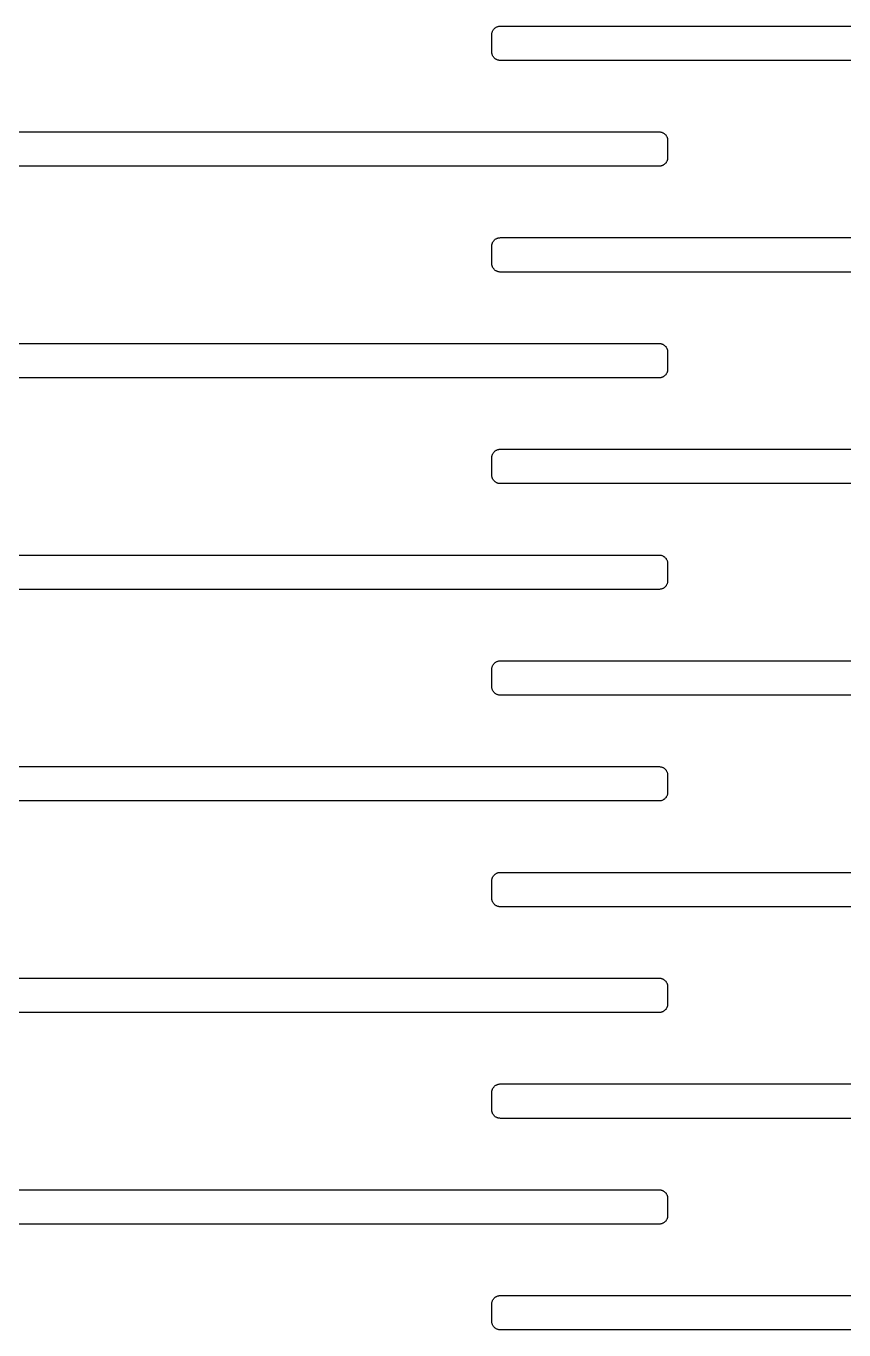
# Model space of a CAD drawing. Header units: metres. Extents: x -218 to 218, y -218 to 218.
# Drawn here: x 113.07 to 143.99, y 4.68 to 53.98 of the extents above; entities that cross this region are included whole.
import ezdxf

# ---------------------------------------------------------------- set-up
doc = ezdxf.new("R2010")
doc.units = ezdxf.units.M

msp = doc.modelspace()

# ---------------------------------------------------------------- linework, layer by layer
for p, q in [((130.688, 53.7336), (130.694, 53.7532)), ((130.694, 53.7532), (130.701, 53.7724)), ((130.701, 53.7724), (130.709, 53.7912)), ((130.709, 53.7912), (130.718, 53.8094)), ((130.718, 53.8094), (130.728, 53.8269)), ((130.728, 53.8269), (130.74, 53.8438)), ((130.74, 53.8438), (130.752, 53.86)), ((130.752, 53.86), (130.766, 53.8753)), ((130.766, 53.8753), (130.78, 53.8897)), ((130.78, 53.8897), (130.796, 53.9032)), ((130.796, 53.9032), (130.812, 53.9157)), ((130.812, 53.9157), (130.829, 53.9272)), ((130.829, 53.9272), (130.846, 53.9376)), ((130.846, 53.9376), (130.864, 53.9469)), ((130.864, 53.9469), (130.883, 53.955)), ((130.883, 53.955), (130.902, 53.9619)), ((130.902, 53.9619), (130.922, 53.9676)), ((130.922, 53.9676), (130.942, 53.972)), ((130.942, 53.972), (130.962, 53.9752)), ((130.962, 53.9752), (130.982, 53.9772)), ((130.982, 53.9772), (131.003, 53.9778)), ((131.003, 53.9778), (146.55, 53.9778)), ((130.678, 53.6732), (130.68, 53.6935)), ((130.678, 53.6528), (130.678, 53.6732)), ((130.678, 53.0028), (130.678, 53.6528)), ((130.68, 53.6935), (130.684, 53.7137)), ((130.684, 53.7137), (130.688, 53.7336)), ((130.678, 52.9824), (130.678, 53.0028)), ((130.68, 52.9621), (130.678, 52.9824)), ((130.684, 52.9419), (130.68, 52.9621)), ((130.688, 52.922), (130.684, 52.9419)), ((130.694, 52.9024), (130.688, 52.922)), ((130.701, 52.8831), (130.694, 52.9024)), ((130.709, 52.8644), (130.701, 52.8831)), ((130.718, 52.8462), (130.709, 52.8644)), ((130.728, 52.8286), (130.718, 52.8462)), ((130.74, 52.8118), (130.728, 52.8286)), ((130.752, 52.7956), (130.74, 52.8118)), ((130.766, 52.7803), (130.752, 52.7956)), ((130.78, 52.7659), (130.766, 52.7803)), ((130.796, 52.7524), (130.78, 52.7659)), ((130.812, 52.7399), (130.796, 52.7524)), ((130.829, 52.7284), (130.812, 52.7399)), ((130.846, 52.718), (130.829, 52.7284)), ((130.864, 52.7087), (130.846, 52.718)), ((130.883, 52.7006), (130.864, 52.7087)), ((130.902, 52.6937), (130.883, 52.7006)), ((130.922, 52.688), (130.902, 52.6937)), ((130.942, 52.6835), (130.922, 52.688)), ((130.962, 52.6804), (130.942, 52.6835)), ((130.982, 52.6784), (130.962, 52.6804)), ((131.003, 52.6778), (130.982, 52.6784)), ((147.018, 52.6778), (131.003, 52.6778)), ((106.003, 49.9778), (137.003, 49.9778)), ((137.003, 49.9778), (137.023, 49.9772)), ((137.023, 49.9772), (137.044, 49.9752)), ((137.044, 49.9752), (137.064, 49.972)), ((137.064, 49.972), (137.084, 49.9676)), ((137.084, 49.9676), (137.103, 49.9619)), ((137.103, 49.9619), (137.122, 49.955)), ((137.122, 49.955), (137.141, 49.9469)), ((137.141, 49.9469), (137.159, 49.9376)), ((137.159, 49.9376), (137.177, 49.9272)), ((137.177, 49.9272), (137.194, 49.9157)), ((137.194, 49.9157), (137.21, 49.9032)), ((137.21, 49.9032), (137.225, 49.8897)), ((137.225, 49.8897), (137.24, 49.8753)), ((137.24, 49.8753), (137.253, 49.86)), ((137.253, 49.86), (137.266, 49.8438)), ((137.266, 49.8438), (137.277, 49.8269)), ((137.277, 49.8269), (137.288, 49.8094)), ((137.288, 49.8094), (137.297, 49.7912)), ((137.297, 49.7912), (137.305, 49.7724)), ((137.305, 49.7724), (137.312, 49.7532)), ((137.312, 49.7532), (137.318, 49.7336)), ((137.318, 49.7336), (137.322, 49.7137)), ((137.322, 49.7137), (137.325, 49.6935)), ((137.325, 49.6935), (137.327, 49.6732)), ((137.327, 49.6732), (137.328, 49.6528)), ((137.328, 49.6528), (137.328, 49.0028)), ((137.266, 48.8118), (137.253, 48.7956)), ((137.277, 48.8286), (137.266, 48.8118)), ((137.288, 48.8462), (137.277, 48.8286)), ((137.297, 48.8644), (137.288, 48.8462)), ((137.305, 48.8831), (137.297, 48.8644)), ((137.312, 48.9024), (137.305, 48.8831)), ((137.318, 48.922), (137.312, 48.9024)), ((137.322, 48.9419), (137.318, 48.922)), ((137.325, 48.9621), (137.322, 48.9419)), ((137.327, 48.9824), (137.325, 48.9621)), ((137.328, 49.0028), (137.327, 48.9824)), ((137.003, 48.6778), (106.003, 48.6778)), ((137.023, 48.6784), (137.003, 48.6778)), ((137.044, 48.6804), (137.023, 48.6784)), ((137.064, 48.6835), (137.044, 48.6804)), ((137.084, 48.688), (137.064, 48.6835)), ((137.103, 48.6937), (137.084, 48.688)), ((137.122, 48.7006), (137.103, 48.6937)), ((137.141, 48.7087), (137.122, 48.7006)), ((137.159, 48.718), (137.141, 48.7087)), ((137.177, 48.7284), (137.159, 48.718)), ((137.194, 48.7399), (137.177, 48.7284)), ((137.21, 48.7524), (137.194, 48.7399)), ((137.225, 48.7659), (137.21, 48.7524)), ((137.24, 48.7803), (137.225, 48.7659)), ((137.253, 48.7956), (137.24, 48.7803)), ((130.74, 45.8438), (130.752, 45.86)), ((130.752, 45.86), (130.766, 45.8753)), ((130.766, 45.8753), (130.78, 45.8897)), ((130.78, 45.8897), (130.796, 45.9032)), ((130.796, 45.9032), (130.812, 45.9157)), ((130.812, 45.9157), (130.829, 45.9272)), ((130.829, 45.9272), (130.846, 45.9376)), ((130.846, 45.9376), (130.864, 45.9469)), ((130.864, 45.9469), (130.883, 45.955)), ((130.883, 45.955), (130.902, 45.9619)), ((130.902, 45.9619), (130.922, 45.9676)), ((130.922, 45.9676), (130.942, 45.972)), ((130.942, 45.972), (130.962, 45.9752)), ((130.962, 45.9752), (130.982, 45.9772)), ((130.982, 45.9772), (131.003, 45.9778)), ((131.003, 45.9778), (149.27, 45.9778)), ((130.678, 45.6732), (130.68, 45.6935)), ((130.678, 45.6528), (130.678, 45.6732)), ((130.678, 45.0028), (130.678, 45.6528)), ((130.68, 45.6935), (130.684, 45.7137)), ((130.684, 45.7137), (130.688, 45.7336)), ((130.688, 45.7336), (130.694, 45.7532)), ((130.694, 45.7532), (130.701, 45.7724)), ((130.701, 45.7724), (130.709, 45.7912)), ((130.709, 45.7912), (130.718, 45.8094)), ((130.718, 45.8094), (130.728, 45.8269)), ((130.728, 45.8269), (130.74, 45.8438)), ((130.678, 44.9824), (130.678, 45.0028)), ((130.68, 44.9621), (130.678, 44.9824)), ((130.684, 44.9419), (130.68, 44.9621)), ((130.688, 44.922), (130.684, 44.9419)), ((130.694, 44.9024), (130.688, 44.922)), ((130.701, 44.8831), (130.694, 44.9024)), ((130.709, 44.8644), (130.701, 44.8831)), ((130.718, 44.8462), (130.709, 44.8644)), ((130.728, 44.8286), (130.718, 44.8462)), ((130.74, 44.8118), (130.728, 44.8286)), ((130.752, 44.7956), (130.74, 44.8118)), ((130.766, 44.7803), (130.752, 44.7956)), ((130.78, 44.7659), (130.766, 44.7803)), ((130.796, 44.7524), (130.78, 44.7659)), ((130.812, 44.7399), (130.796, 44.7524)), ((130.829, 44.7284), (130.812, 44.7399)), ((130.846, 44.718), (130.829, 44.7284)), ((130.864, 44.7087), (130.846, 44.718)), ((130.883, 44.7006), (130.864, 44.7087)), ((130.902, 44.6937), (130.883, 44.7006)), ((130.922, 44.688), (130.902, 44.6937)), ((130.942, 44.6835), (130.922, 44.688)), ((130.962, 44.6804), (130.942, 44.6835)), ((130.982, 44.6784), (130.962, 44.6804)), ((131.003, 44.6778), (130.982, 44.6784)), ((149.648, 44.6778), (131.003, 44.6778)), ((106.003, 41.9778), (137.003, 41.9778)), ((137.003, 41.9778), (137.023, 41.9772)), ((137.023, 41.9772), (137.044, 41.9752)), ((137.044, 41.9752), (137.064, 41.972)), ((137.064, 41.972), (137.084, 41.9676)), ((137.084, 41.9676), (137.103, 41.9619)), ((137.103, 41.9619), (137.122, 41.955)), ((137.122, 41.955), (137.141, 41.9469)), ((137.141, 41.9469), (137.159, 41.9376)), ((137.159, 41.9376), (137.177, 41.9272)), ((137.177, 41.9272), (137.194, 41.9157)), ((137.194, 41.9157), (137.21, 41.9032)), ((137.21, 41.9032), (137.225, 41.8897)), ((137.225, 41.8897), (137.24, 41.8753)), ((137.24, 41.8753), (137.253, 41.86)), ((137.253, 41.86), (137.266, 41.8438)), ((137.266, 41.8438), (137.277, 41.8269)), ((137.277, 41.8269), (137.288, 41.8094)), ((137.288, 41.8094), (137.297, 41.7912)), ((137.297, 41.7912), (137.305, 41.7724)), ((137.305, 41.7724), (137.312, 41.7532)), ((137.312, 41.7532), (137.318, 41.7336)), ((137.318, 41.7336), (137.322, 41.7137)), ((137.322, 41.7137), (137.325, 41.6935)), ((137.325, 41.6935), (137.327, 41.6732)), ((137.327, 41.6732), (137.328, 41.6528)), ((137.328, 41.6528), (137.328, 41.0028)), ((137.318, 40.922), (137.312, 40.9024)), ((137.322, 40.9419), (137.318, 40.922)), ((137.325, 40.9621), (137.322, 40.9419)), ((137.327, 40.9824), (137.325, 40.9621)), ((137.328, 41.0028), (137.327, 40.9824)), ((137.003, 40.6778), (106.003, 40.6778)), ((137.023, 40.6784), (137.003, 40.6778)), ((137.044, 40.6804), (137.023, 40.6784)), ((137.064, 40.6835), (137.044, 40.6804)), ((137.084, 40.688), (137.064, 40.6835)), ((137.103, 40.6937), (137.084, 40.688)), ((137.122, 40.7006), (137.103, 40.6937)), ((137.141, 40.7087), (137.122, 40.7006)), ((137.159, 40.718), (137.141, 40.7087)), ((137.177, 40.7284), (137.159, 40.718)), ((137.194, 40.7399), (137.177, 40.7284)), ((137.21, 40.7524), (137.194, 40.7399)), ((137.225, 40.7659), (137.21, 40.7524)), ((137.24, 40.7803), (137.225, 40.7659)), ((137.253, 40.7956), (137.24, 40.7803)), ((137.266, 40.8118), (137.253, 40.7956)), ((137.277, 40.8286), (137.266, 40.8118)), ((137.288, 40.8462), (137.277, 40.8286)), ((137.297, 40.8644), (137.288, 40.8462)), ((137.305, 40.8831), (137.297, 40.8644)), ((137.312, 40.9024), (137.305, 40.8831)), ((130.883, 37.955), (130.902, 37.9619)), ((130.902, 37.9619), (130.922, 37.9676)), ((130.922, 37.9676), (130.942, 37.972)), ((130.942, 37.972), (130.962, 37.9752)), ((130.962, 37.9752), (130.982, 37.9772)), ((130.982, 37.9772), (131.003, 37.9778)), ((131.003, 37.9778), (151.536, 37.9778)), ((130.678, 37.6732), (130.68, 37.6935)), ((130.678, 37.6528), (130.678, 37.6732)), ((130.678, 37.0028), (130.678, 37.6528)), ((130.68, 37.6935), (130.684, 37.7137)), ((130.684, 37.7137), (130.688, 37.7336)), ((130.688, 37.7336), (130.694, 37.7532)), ((130.694, 37.7532), (130.701, 37.7724)), ((130.701, 37.7724), (130.709, 37.7912)), ((130.709, 37.7912), (130.718, 37.8094)), ((130.718, 37.8094), (130.728, 37.8269)), ((130.728, 37.8269), (130.74, 37.8438)), ((130.74, 37.8438), (130.752, 37.86)), ((130.752, 37.86), (130.766, 37.8753)), ((130.766, 37.8753), (130.78, 37.8897)), ((130.78, 37.8897), (130.796, 37.9032)), ((130.796, 37.9032), (130.812, 37.9157)), ((130.812, 37.9157), (130.829, 37.9272)), ((130.829, 37.9272), (130.846, 37.9376)), ((130.846, 37.9376), (130.864, 37.9469)), ((130.864, 37.9469), (130.883, 37.955)), ((130.678, 36.9824), (130.678, 37.0028)), ((130.68, 36.9621), (130.678, 36.9824)), ((130.684, 36.9419), (130.68, 36.9621)), ((130.688, 36.922), (130.684, 36.9419)), ((130.694, 36.9024), (130.688, 36.922)), ((130.701, 36.8831), (130.694, 36.9024)), ((130.709, 36.8644), (130.701, 36.8831)), ((130.718, 36.8462), (130.709, 36.8644)), ((130.728, 36.8286), (130.718, 36.8462)), ((130.74, 36.8118), (130.728, 36.8286)), ((130.752, 36.7956), (130.74, 36.8118)), ((130.766, 36.7803), (130.752, 36.7956)), ((130.78, 36.7659), (130.766, 36.7803)), ((130.796, 36.7524), (130.78, 36.7659)), ((130.812, 36.7399), (130.796, 36.7524)), ((130.829, 36.7284), (130.812, 36.7399)), ((130.846, 36.718), (130.829, 36.7284)), ((130.864, 36.7087), (130.846, 36.718)), ((130.883, 36.7006), (130.864, 36.7087)), ((130.902, 36.6937), (130.883, 36.7006)), ((130.922, 36.688), (130.902, 36.6937)), ((130.942, 36.6835), (130.922, 36.688)), ((130.962, 36.6804), (130.942, 36.6835)), ((130.982, 36.6784), (130.962, 36.6804)), ((131.003, 36.6778), (130.982, 36.6784)), ((151.826, 36.6778), (131.003, 36.6778)), ((106.003, 33.9778), (137.003, 33.9778)), ((137.003, 33.9778), (137.023, 33.9772)), ((137.023, 33.9772), (137.044, 33.9752)), ((137.044, 33.9752), (137.064, 33.972)), ((137.064, 33.972), (137.084, 33.9676)), ((137.084, 33.9676), (137.103, 33.9619)), ((137.103, 33.9619), (137.122, 33.955)), ((137.122, 33.955), (137.141, 33.9469)), ((137.141, 33.9469), (137.159, 33.9376)), ((137.159, 33.9376), (137.177, 33.9272)), ((137.177, 33.9272), (137.194, 33.9157)), ((137.194, 33.9157), (137.21, 33.9032)), ((137.21, 33.9032), (137.225, 33.8897)), ((137.225, 33.8897), (137.24, 33.8753)), ((137.24, 33.8753), (137.253, 33.86)), ((137.253, 33.86), (137.266, 33.8438)), ((137.266, 33.8438), (137.277, 33.8269)), ((137.277, 33.8269), (137.288, 33.8094)), ((137.288, 33.8094), (137.297, 33.7912)), ((137.297, 33.7912), (137.305, 33.7724)), ((137.305, 33.7724), (137.312, 33.7532)), ((137.312, 33.7532), (137.318, 33.7336)), ((137.318, 33.7336), (137.322, 33.7137)), ((137.322, 33.7137), (137.325, 33.6935)), ((137.325, 33.6935), (137.327, 33.6732)), ((137.327, 33.6732), (137.328, 33.6528)), ((137.328, 33.6528), (137.328, 33.0028)), ((137.003, 32.6778), (106.003, 32.6778)), ((137.023, 32.6784), (137.003, 32.6778)), ((137.044, 32.6804), (137.023, 32.6784)), ((137.064, 32.6835), (137.044, 32.6804)), ((137.084, 32.688), (137.064, 32.6835)), ((137.103, 32.6937), (137.084, 32.688)), ((137.122, 32.7006), (137.103, 32.6937)), ((137.141, 32.7087), (137.122, 32.7006)), ((137.159, 32.718), (137.141, 32.7087)), ((137.177, 32.7284), (137.159, 32.718)), ((137.194, 32.7399), (137.177, 32.7284)), ((137.21, 32.7524), (137.194, 32.7399)), ((137.225, 32.7659), (137.21, 32.7524)), ((137.24, 32.7803), (137.225, 32.7659)), ((137.253, 32.7956), (137.24, 32.7803)), ((137.266, 32.8118), (137.253, 32.7956)), ((137.277, 32.8286), (137.266, 32.8118)), ((137.288, 32.8462), (137.277, 32.8286)), ((137.297, 32.8644), (137.288, 32.8462)), ((137.305, 32.8831), (137.297, 32.8644)), ((137.312, 32.9024), (137.305, 32.8831)), ((137.318, 32.922), (137.312, 32.9024)), ((137.322, 32.9419), (137.318, 32.922)), ((137.325, 32.9621), (137.322, 32.9419)), ((137.327, 32.9824), (137.325, 32.9621)), ((137.328, 33.0028), (137.327, 32.9824)), ((130.678, 29.6732), (130.68, 29.6935)), ((130.678, 29.6528), (130.678, 29.6732)), ((130.678, 29.0028), (130.678, 29.6528)), ((130.68, 29.6935), (130.684, 29.7137)), ((130.684, 29.7137), (130.688, 29.7336)), ((130.688, 29.7336), (130.694, 29.7532)), ((130.694, 29.7532), (130.701, 29.7724)), ((130.701, 29.7724), (130.709, 29.7912)), ((130.709, 29.7912), (130.718, 29.8094)), ((130.718, 29.8094), (130.728, 29.8269)), ((130.728, 29.8269), (130.74, 29.8438)), ((130.74, 29.8438), (130.752, 29.86)), ((130.752, 29.86), (130.766, 29.8753)), ((130.766, 29.8753), (130.78, 29.8897)), ((130.78, 29.8897), (130.796, 29.9032)), ((130.796, 29.9032), (130.812, 29.9157)), ((130.812, 29.9157), (130.829, 29.9272)), ((130.829, 29.9272), (130.846, 29.9376)), ((130.846, 29.9376), (130.864, 29.9469)), ((130.864, 29.9469), (130.883, 29.955)), ((130.883, 29.955), (130.902, 29.9619)), ((130.902, 29.9619), (130.922, 29.9676)), ((130.922, 29.9676), (130.942, 29.972)), ((130.942, 29.972), (130.962, 29.9752)), ((130.962, 29.9752), (130.982, 29.9771)), ((130.982, 29.9771), (131.003, 29.9778)), ((131.003, 29.9778), (153.324, 29.9778)), ((130.678, 28.9824), (130.678, 29.0028)), ((130.68, 28.9621), (130.678, 28.9824)), ((130.684, 28.9419), (130.68, 28.9621)), ((130.688, 28.922), (130.684, 28.9419)), ((130.694, 28.9024), (130.688, 28.922)), ((130.701, 28.8831), (130.694, 28.9024)), ((130.709, 28.8644), (130.701, 28.8831)), ((130.718, 28.8462), (130.709, 28.8644)), ((130.728, 28.8286), (130.718, 28.8462)), ((130.74, 28.8118), (130.728, 28.8286)), ((130.752, 28.7956), (130.74, 28.8118)), ((130.766, 28.7803), (130.752, 28.7956)), ((130.78, 28.7659), (130.766, 28.7803)), ((130.796, 28.7524), (130.78, 28.7659)), ((130.812, 28.7399), (130.796, 28.7524)), ((130.829, 28.7284), (130.812, 28.7399)), ((130.846, 28.718), (130.829, 28.7284)), ((130.864, 28.7087), (130.846, 28.718)), ((130.883, 28.7006), (130.864, 28.7087)), ((130.902, 28.6937), (130.883, 28.7006)), ((130.922, 28.688), (130.902, 28.6937)), ((130.942, 28.6835), (130.922, 28.688)), ((130.962, 28.6804), (130.942, 28.6835)), ((130.982, 28.6784), (130.962, 28.6804)), ((131.003, 28.6778), (130.982, 28.6784)), ((153.575, 28.6778), (131.003, 28.6778)), ((106.003, 25.9778), (137.003, 25.9778)), ((137.003, 25.9778), (137.023, 25.9771)), ((137.023, 25.9771), (137.044, 25.9752)), ((137.044, 25.9752), (137.064, 25.972)), ((137.064, 25.972), (137.084, 25.9676)), ((137.084, 25.9676), (137.103, 25.9619)), ((137.103, 25.9619), (137.122, 25.955)), ((137.122, 25.955), (137.141, 25.9469)), ((137.141, 25.9469), (137.159, 25.9376)), ((137.159, 25.9376), (137.177, 25.9272)), ((137.177, 25.9272), (137.194, 25.9157)), ((137.194, 25.9157), (137.21, 25.9032)), ((137.21, 25.9032), (137.225, 25.8897)), ((137.225, 25.8897), (137.24, 25.8753)), ((137.24, 25.8753), (137.253, 25.86)), ((137.253, 25.86), (137.266, 25.8438)), ((137.266, 25.8438), (137.277, 25.8269)), ((137.277, 25.8269), (137.288, 25.8094)), ((137.288, 25.8094), (137.297, 25.7912)), ((137.297, 25.7912), (137.305, 25.7724)), ((137.305, 25.7724), (137.312, 25.7532)), ((137.312, 25.7532), (137.318, 25.7336)), ((137.318, 25.7336), (137.322, 25.7137)), ((137.322, 25.7137), (137.325, 25.6935)), ((137.325, 25.6935), (137.327, 25.6732)), ((137.327, 25.6732), (137.328, 25.6528)), ((137.328, 25.6528), (137.328, 25.0028)), ((137.003, 24.6778), (106.003, 24.6778)), ((137.023, 24.6784), (137.003, 24.6778)), ((137.044, 24.6804), (137.023, 24.6784)), ((137.064, 24.6835), (137.044, 24.6804)), ((137.084, 24.688), (137.064, 24.6835)), ((137.103, 24.6937), (137.084, 24.688)), ((137.122, 24.7006), (137.103, 24.6937)), ((137.141, 24.7087), (137.122, 24.7006)), ((137.159, 24.718), (137.141, 24.7087)), ((137.177, 24.7284), (137.159, 24.718)), ((137.194, 24.7399), (137.177, 24.7284)), ((137.21, 24.7524), (137.194, 24.7399)), ((137.225, 24.7659), (137.21, 24.7524)), ((137.24, 24.7803), (137.225, 24.7659)), ((137.253, 24.7956), (137.24, 24.7803)), ((137.266, 24.8118), (137.253, 24.7956)), ((137.277, 24.8286), (137.266, 24.8118)), ((137.288, 24.8462), (137.277, 24.8286)), ((137.297, 24.8644), (137.288, 24.8462)), ((137.305, 24.8831), (137.297, 24.8644)), ((137.312, 24.9024), (137.305, 24.8831)), ((137.318, 24.922), (137.312, 24.9024)), ((137.322, 24.9419), (137.318, 24.922)), ((137.325, 24.9621), (137.322, 24.9419)), ((137.327, 24.9824), (137.325, 24.9621)), ((137.328, 25.0028), (137.327, 24.9824)), ((130.678, 21.6732), (130.68, 21.6935)), ((130.68, 21.6935), (130.684, 21.7137)), ((130.684, 21.7137), (130.688, 21.7336)), ((130.688, 21.7336), (130.694, 21.7532)), ((130.694, 21.7532), (130.701, 21.7724)), ((130.701, 21.7724), (130.709, 21.7912)), ((130.709, 21.7912), (130.718, 21.8094)), ((130.718, 21.8094), (130.728, 21.8269)), ((130.728, 21.8269), (130.74, 21.8438)), ((130.74, 21.8438), (130.752, 21.86)), ((130.752, 21.86), (130.766, 21.8753)), ((130.766, 21.8753), (130.78, 21.8897)), ((130.78, 21.8897), (130.796, 21.9032)), ((130.796, 21.9032), (130.812, 21.9157)), ((130.812, 21.9157), (130.829, 21.9272)), ((130.829, 21.9272), (130.846, 21.9376)), ((130.846, 21.9376), (130.864, 21.9469)), ((130.864, 21.9469), (130.883, 21.955)), ((130.883, 21.955), (130.902, 21.9619)), ((130.902, 21.9619), (130.922, 21.9676)), ((130.922, 21.9676), (130.942, 21.972)), ((130.942, 21.972), (130.962, 21.9752)), ((130.962, 21.9752), (130.982, 21.9771)), ((130.982, 21.9771), (131.003, 21.9778)), ((131.003, 21.9778), (154.637, 21.9778)), ((130.678, 21.6528), (130.678, 21.6732)), ((130.678, 21.0028), (130.678, 21.6528)), ((130.678, 20.9824), (130.678, 21.0028)), ((130.68, 20.9621), (130.678, 20.9824)), ((130.684, 20.9419), (130.68, 20.9621)), ((130.688, 20.922), (130.684, 20.9419)), ((130.694, 20.9024), (130.688, 20.922)), ((130.701, 20.8831), (130.694, 20.9024)), ((130.709, 20.8644), (130.701, 20.8831)), ((130.718, 20.8462), (130.709, 20.8644)), ((130.728, 20.8286), (130.718, 20.8462)), ((130.74, 20.8118), (130.728, 20.8286)), ((130.752, 20.7956), (130.74, 20.8118)), ((130.766, 20.7803), (130.752, 20.7956)), ((130.78, 20.7659), (130.766, 20.7803)), ((130.796, 20.7524), (130.78, 20.7659)), ((130.812, 20.7399), (130.796, 20.7524)), ((130.829, 20.7284), (130.812, 20.7399)), ((130.846, 20.718), (130.829, 20.7284)), ((130.864, 20.7087), (130.846, 20.718)), ((130.883, 20.7006), (130.864, 20.7087)), ((130.902, 20.6937), (130.883, 20.7006)), ((130.922, 20.688), (130.902, 20.6937)), ((130.942, 20.6835), (130.922, 20.688)), ((130.962, 20.6804), (130.942, 20.6835)), ((130.982, 20.6784), (130.962, 20.6804)), ((131.003, 20.6778), (130.982, 20.6784)), ((154.842, 20.6778), (131.003, 20.6778)), ((106.003, 17.9778), (137.003, 17.9778)), ((137.003, 17.9778), (137.023, 17.9771)), ((137.023, 17.9771), (137.044, 17.9752)), ((137.044, 17.9752), (137.064, 17.972)), ((137.064, 17.972), (137.084, 17.9676)), ((137.084, 17.9676), (137.103, 17.9619)), ((137.103, 17.9619), (137.122, 17.955)), ((137.122, 17.955), (137.141, 17.9469)), ((137.141, 17.9469), (137.159, 17.9376)), ((137.159, 17.9376), (137.177, 17.9272)), ((137.177, 17.9272), (137.194, 17.9157)), ((137.194, 17.9157), (137.21, 17.9032)), ((137.21, 17.9032), (137.225, 17.8897)), ((137.225, 17.8897), (137.24, 17.8753)), ((137.24, 17.8753), (137.253, 17.86)), ((137.253, 17.86), (137.266, 17.8438)), ((137.266, 17.8438), (137.277, 17.8269)), ((137.277, 17.8269), (137.288, 17.8094)), ((137.288, 17.8094), (137.297, 17.7912)), ((137.297, 17.7912), (137.305, 17.7724)), ((137.305, 17.7724), (137.312, 17.7532)), ((137.312, 17.7532), (137.318, 17.7336)), ((137.318, 17.7336), (137.322, 17.7137)), ((137.322, 17.7137), (137.325, 17.6935)), ((137.325, 17.6935), (137.327, 17.6732)), ((137.327, 17.6732), (137.328, 17.6528)), ((137.328, 17.6528), (137.328, 17.0028)), ((137.225, 16.7659), (137.21, 16.7524)), ((137.24, 16.7803), (137.225, 16.7659)), ((137.253, 16.7956), (137.24, 16.7803)), ((137.266, 16.8118), (137.253, 16.7956)), ((137.277, 16.8286), (137.266, 16.8118)), ((137.288, 16.8462), (137.277, 16.8286)), ((137.297, 16.8644), (137.288, 16.8462)), ((137.305, 16.8831), (137.297, 16.8644)), ((137.312, 16.9024), (137.305, 16.8831)), ((137.318, 16.922), (137.312, 16.9024)), ((137.322, 16.9419), (137.318, 16.922)), ((137.325, 16.9621), (137.322, 16.9419)), ((137.327, 16.9824), (137.325, 16.9621)), ((137.328, 17.0028), (137.327, 16.9824)), ((137.003, 16.6778), (106.003, 16.6778)), ((137.023, 16.6784), (137.003, 16.6778)), ((137.044, 16.6804), (137.023, 16.6784)), ((137.064, 16.6835), (137.044, 16.6804)), ((137.084, 16.688), (137.064, 16.6835)), ((137.103, 16.6937), (137.084, 16.688)), ((137.122, 16.7006), (137.103, 16.6937)), ((137.141, 16.7087), (137.122, 16.7006)), ((137.159, 16.718), (137.141, 16.7087)), ((137.177, 16.7284), (137.159, 16.718)), ((137.194, 16.7399), (137.177, 16.7284)), ((137.21, 16.7524), (137.194, 16.7399)), ((130.709, 13.7912), (130.718, 13.8094)), ((130.718, 13.8094), (130.728, 13.8269)), ((130.728, 13.8269), (130.74, 13.8438)), ((130.74, 13.8438), (130.752, 13.86)), ((130.752, 13.86), (130.766, 13.8753)), ((130.766, 13.8753), (130.78, 13.8897)), ((130.78, 13.8897), (130.796, 13.9032)), ((130.796, 13.9032), (130.812, 13.9157)), ((130.812, 13.9157), (130.829, 13.9272)), ((130.829, 13.9272), (130.846, 13.9376)), ((130.846, 13.9376), (130.864, 13.9469)), ((130.864, 13.9469), (130.883, 13.955)), ((130.883, 13.955), (130.902, 13.9619)), ((130.902, 13.9619), (130.922, 13.9676)), ((130.922, 13.9676), (130.942, 13.972)), ((130.942, 13.972), (130.962, 13.9752)), ((130.962, 13.9752), (130.982, 13.9771)), ((130.982, 13.9771), (131.003, 13.9778)), ((131.003, 13.9778), (155.546, 13.9778)), ((130.678, 13.6732), (130.68, 13.6935)), ((130.678, 13.6528), (130.678, 13.6732)), ((130.678, 13.0028), (130.678, 13.6528)), ((130.68, 13.6935), (130.684, 13.7137)), ((130.684, 13.7137), (130.688, 13.7336)), ((130.688, 13.7336), (130.694, 13.7532)), ((130.694, 13.7532), (130.701, 13.7724)), ((130.701, 13.7724), (130.709, 13.7912)), ((130.678, 12.9824), (130.678, 13.0028)), ((130.68, 12.9621), (130.678, 12.9824)), ((130.684, 12.9419), (130.68, 12.9621)), ((130.688, 12.922), (130.684, 12.9419)), ((130.694, 12.9024), (130.688, 12.922)), ((130.701, 12.8831), (130.694, 12.9024)), ((130.709, 12.8644), (130.701, 12.8831)), ((130.718, 12.8462), (130.709, 12.8644)), ((130.728, 12.8286), (130.718, 12.8462)), ((130.74, 12.8118), (130.728, 12.8286)), ((130.752, 12.7956), (130.74, 12.8118)), ((130.766, 12.7803), (130.752, 12.7956)), ((130.78, 12.7659), (130.766, 12.7803)), ((130.796, 12.7524), (130.78, 12.7659)), ((130.812, 12.7399), (130.796, 12.7524)), ((130.829, 12.7284), (130.812, 12.7399)), ((130.846, 12.718), (130.829, 12.7284)), ((130.864, 12.7087), (130.846, 12.718)), ((130.883, 12.7006), (130.864, 12.7087)), ((130.902, 12.6937), (130.883, 12.7006)), ((130.922, 12.688), (130.902, 12.6937)), ((130.942, 12.6835), (130.922, 12.688)), ((130.962, 12.6804), (130.942, 12.6835)), ((130.982, 12.6784), (130.962, 12.6804)), ((131.003, 12.6778), (130.982, 12.6784)), ((155.669, 12.6778), (131.003, 12.6778)), ((106.003, 9.97778), (137.003, 9.97778)), ((137.003, 9.97778), (137.023, 9.97714)), ((137.023, 9.97714), (137.044, 9.97522)), ((137.044, 9.97522), (137.064, 9.97203)), ((137.064, 9.97203), (137.084, 9.96758)), ((137.084, 9.96758), (137.103, 9.96188)), ((137.103, 9.96188), (137.122, 9.95497)), ((137.122, 9.95497), (137.141, 9.94685)), ((137.141, 9.94685), (137.159, 9.93759)), ((137.159, 9.93759), (137.177, 9.9272)), ((137.177, 9.9272), (137.194, 9.91573)), ((137.194, 9.91573), (137.21, 9.90321)), ((137.21, 9.90321), (137.225, 9.88971)), ((137.225, 9.88971), (137.24, 9.87527)), ((137.24, 9.87527), (137.253, 9.85995)), ((137.253, 9.85995), (137.266, 9.84383)), ((137.266, 9.84383), (137.277, 9.82693)), ((137.277, 9.82693), (137.288, 9.80936)), ((137.288, 9.80936), (137.297, 9.79117)), ((137.297, 9.79117), (137.305, 9.77243)), ((137.305, 9.77243), (137.312, 9.75322)), ((137.312, 9.75322), (137.318, 9.73361)), ((137.318, 9.73361), (137.322, 9.71368)), ((137.322, 9.71368), (137.325, 9.69353)), ((137.325, 9.69353), (137.327, 9.6732)), ((137.327, 9.6732), (137.328, 9.65279)), ((137.328, 9.65279), (137.328, 9.00279)), ((137.305, 8.88315), (137.297, 8.86441)), ((137.312, 8.90236), (137.305, 8.88315)), ((137.318, 8.92197), (137.312, 8.90236)), ((137.322, 8.94189), (137.318, 8.92197)), ((137.325, 8.96205), (137.322, 8.94189)), ((137.327, 8.98239), (137.325, 8.96205)), ((137.328, 9.00279), (137.327, 8.98239)), ((137.003, 8.6778), (106.003, 8.6778)), ((137.023, 8.67844), (137.003, 8.6778)), ((137.044, 8.68036), (137.023, 8.67844)), ((137.064, 8.68355), (137.044, 8.68036)), ((137.084, 8.688), (137.064, 8.68355)), ((137.103, 8.6937), (137.084, 8.688)), ((137.122, 8.70061), (137.103, 8.6937)), ((137.141, 8.70872), (137.122, 8.70061)), ((137.159, 8.71799), (137.141, 8.70872)), ((137.177, 8.72838), (137.159, 8.71799)), ((137.194, 8.73987), (137.177, 8.72838)), ((137.21, 8.75238), (137.194, 8.73987)), ((137.225, 8.76587), (137.21, 8.75238)), ((137.24, 8.78032), (137.225, 8.76587)), ((137.253, 8.79562), (137.24, 8.78032)), ((137.266, 8.81177), (137.253, 8.79562)), ((137.277, 8.82864), (137.266, 8.81177)), ((137.288, 8.84622), (137.277, 8.82864)), ((137.297, 8.86441), (137.288, 8.84622)), ((130.812, 5.91573), (130.829, 5.9272)), ((130.829, 5.9272), (130.846, 5.93759)), ((130.846, 5.93759), (130.864, 5.94685)), ((130.864, 5.94685), (130.883, 5.95497)), ((130.883, 5.95497), (130.902, 5.96188)), ((130.902, 5.96188), (130.922, 5.96758)), ((130.922, 5.96758), (130.942, 5.97203)), ((130.942, 5.97203), (130.962, 5.97522)), ((130.962, 5.97522), (130.982, 5.97714)), ((130.982, 5.97714), (131.003, 5.97778)), ((131.003, 5.97778), (156.06, 5.97778)), ((130.678, 5.6732), (130.68, 5.69353)), ((130.678, 5.65279), (130.678, 5.6732)), ((130.678, 5.00279), (130.678, 5.65279)), ((130.68, 5.69353), (130.684, 5.71368)), ((130.684, 5.71368), (130.688, 5.73361)), ((130.688, 5.73361), (130.694, 5.75322)), ((130.694, 5.75322), (130.701, 5.77243)), ((130.701, 5.77243), (130.709, 5.79117)), ((130.709, 5.79117), (130.718, 5.80936)), ((130.718, 5.80936), (130.728, 5.82693)), ((130.728, 5.82693), (130.74, 5.84383)), ((130.74, 5.84383), (130.752, 5.85995)), ((130.752, 5.85995), (130.766, 5.87527)), ((130.766, 5.87527), (130.78, 5.88971)), ((130.78, 5.88971), (130.796, 5.90321)), ((130.796, 5.90321), (130.812, 5.91573)), ((130.678, 4.98239), (130.678, 5.00279)), ((130.68, 4.96205), (130.678, 4.98239)), ((130.684, 4.94189), (130.68, 4.96205)), ((130.688, 4.92197), (130.684, 4.94189)), ((130.694, 4.90236), (130.688, 4.92197)), ((130.701, 4.88315), (130.694, 4.90236)), ((130.709, 4.86441), (130.701, 4.88315)), ((130.718, 4.84622), (130.709, 4.86441)), ((130.728, 4.82864), (130.718, 4.84622)), ((130.74, 4.81177), (130.728, 4.82864)), ((130.752, 4.79562), (130.74, 4.81177)), ((130.766, 4.78032), (130.752, 4.79562)), ((130.78, 4.76587), (130.766, 4.78032)), ((130.796, 4.75238), (130.78, 4.76587)), ((130.812, 4.73987), (130.796, 4.75238)), ((130.829, 4.72838), (130.812, 4.73987)), ((130.846, 4.71799), (130.829, 4.72838)), ((130.864, 4.70872), (130.846, 4.71799)), ((130.883, 4.70061), (130.864, 4.70872)), ((130.902, 4.6937), (130.883, 4.70061)), ((130.922, 4.688), (130.902, 4.6937)), ((130.942, 4.68355), (130.922, 4.688)), ((130.962, 4.68036), (130.942, 4.68355)), ((130.982, 4.67844), (130.962, 4.68036)), ((131.003, 4.6778), (130.982, 4.67844)), ((156.101, 4.6778), (131.003, 4.6778))]:
    msp.add_line(p, q)

doc.saveas('drawing.dxf')
